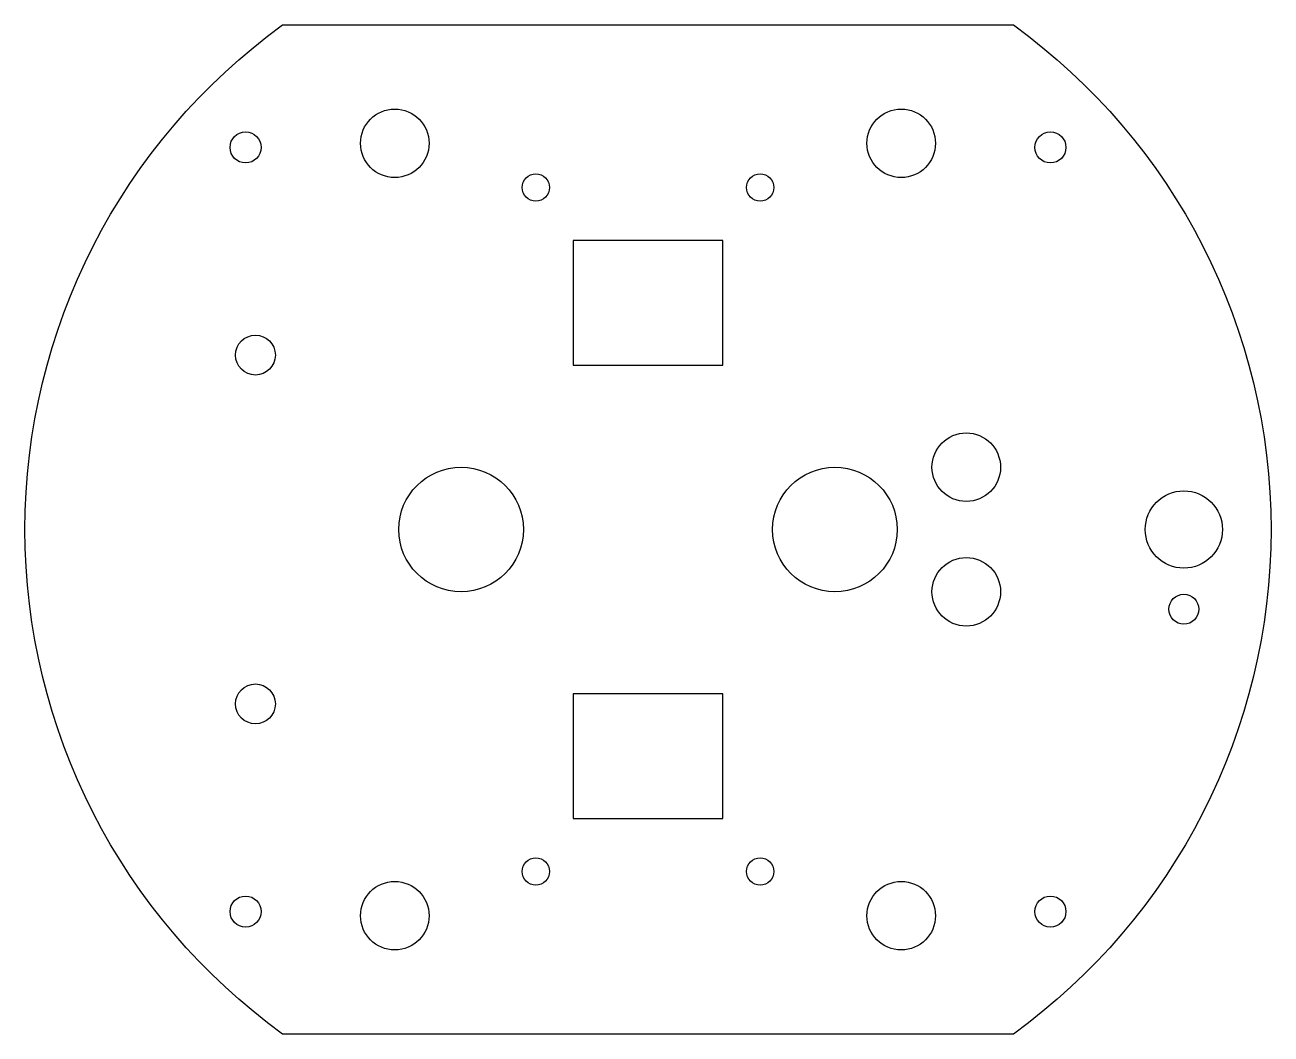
# Model space of a CAD drawing. Header units: millimetres. Extents: x -50 to 50, y -40.5 to 40.5.
import ezdxf

# ---------------------------------------------------------------- set-up
doc = ezdxf.new("R2010")
doc.units = ezdxf.units.MM
doc.layers.get('0').update_dxf_attribs({"linetype": 'CONTINUOUS'})

msp = doc.modelspace()

# ---------------------------------------------------------------- linework, layer by layer
msp.add_lwpolyline([(29.32, -40.5), (-29.32, -40.5, -0.51058), (-29.32, 40.5), (29.32, 40.5, -0.51058)], format="xyb", close=True)
for points in [[(-6, 23.2), (-6, 13.2), (6, 13.2), (6, 23.2)], [(-6, -13.2), (-6, -23.2), (6, -23.2), (6, -13.2)]]:
    msp.add_lwpolyline(points, close=True)
for centre, radius in [((-20.32, 31), 2.75), ((20.32, 31), 2.75), ((-32.29, 30.67), 1.25), ((32.29, 30.67), 1.25), ((-9, 27.45), 1.1), ((9, 27.45), 1.1), ((-31.5, 14), 1.6), ((25.54, 5), 2.75), ((-15, 0), 5), ((15, 0), 5), ((43, 0), 3.1), ((25.54, -5), 2.75), ((43, -6.4), 1.2), ((-31.5, -14), 1.6), ((-9, -27.45), 1.1), ((9, -27.45), 1.1), ((-20.32, -31), 2.75), ((20.32, -31), 2.75), ((-32.29, -30.67), 1.25), ((32.29, -30.67), 1.25)]:
    msp.add_circle(centre, radius)

doc.saveas('drawing.dxf')
